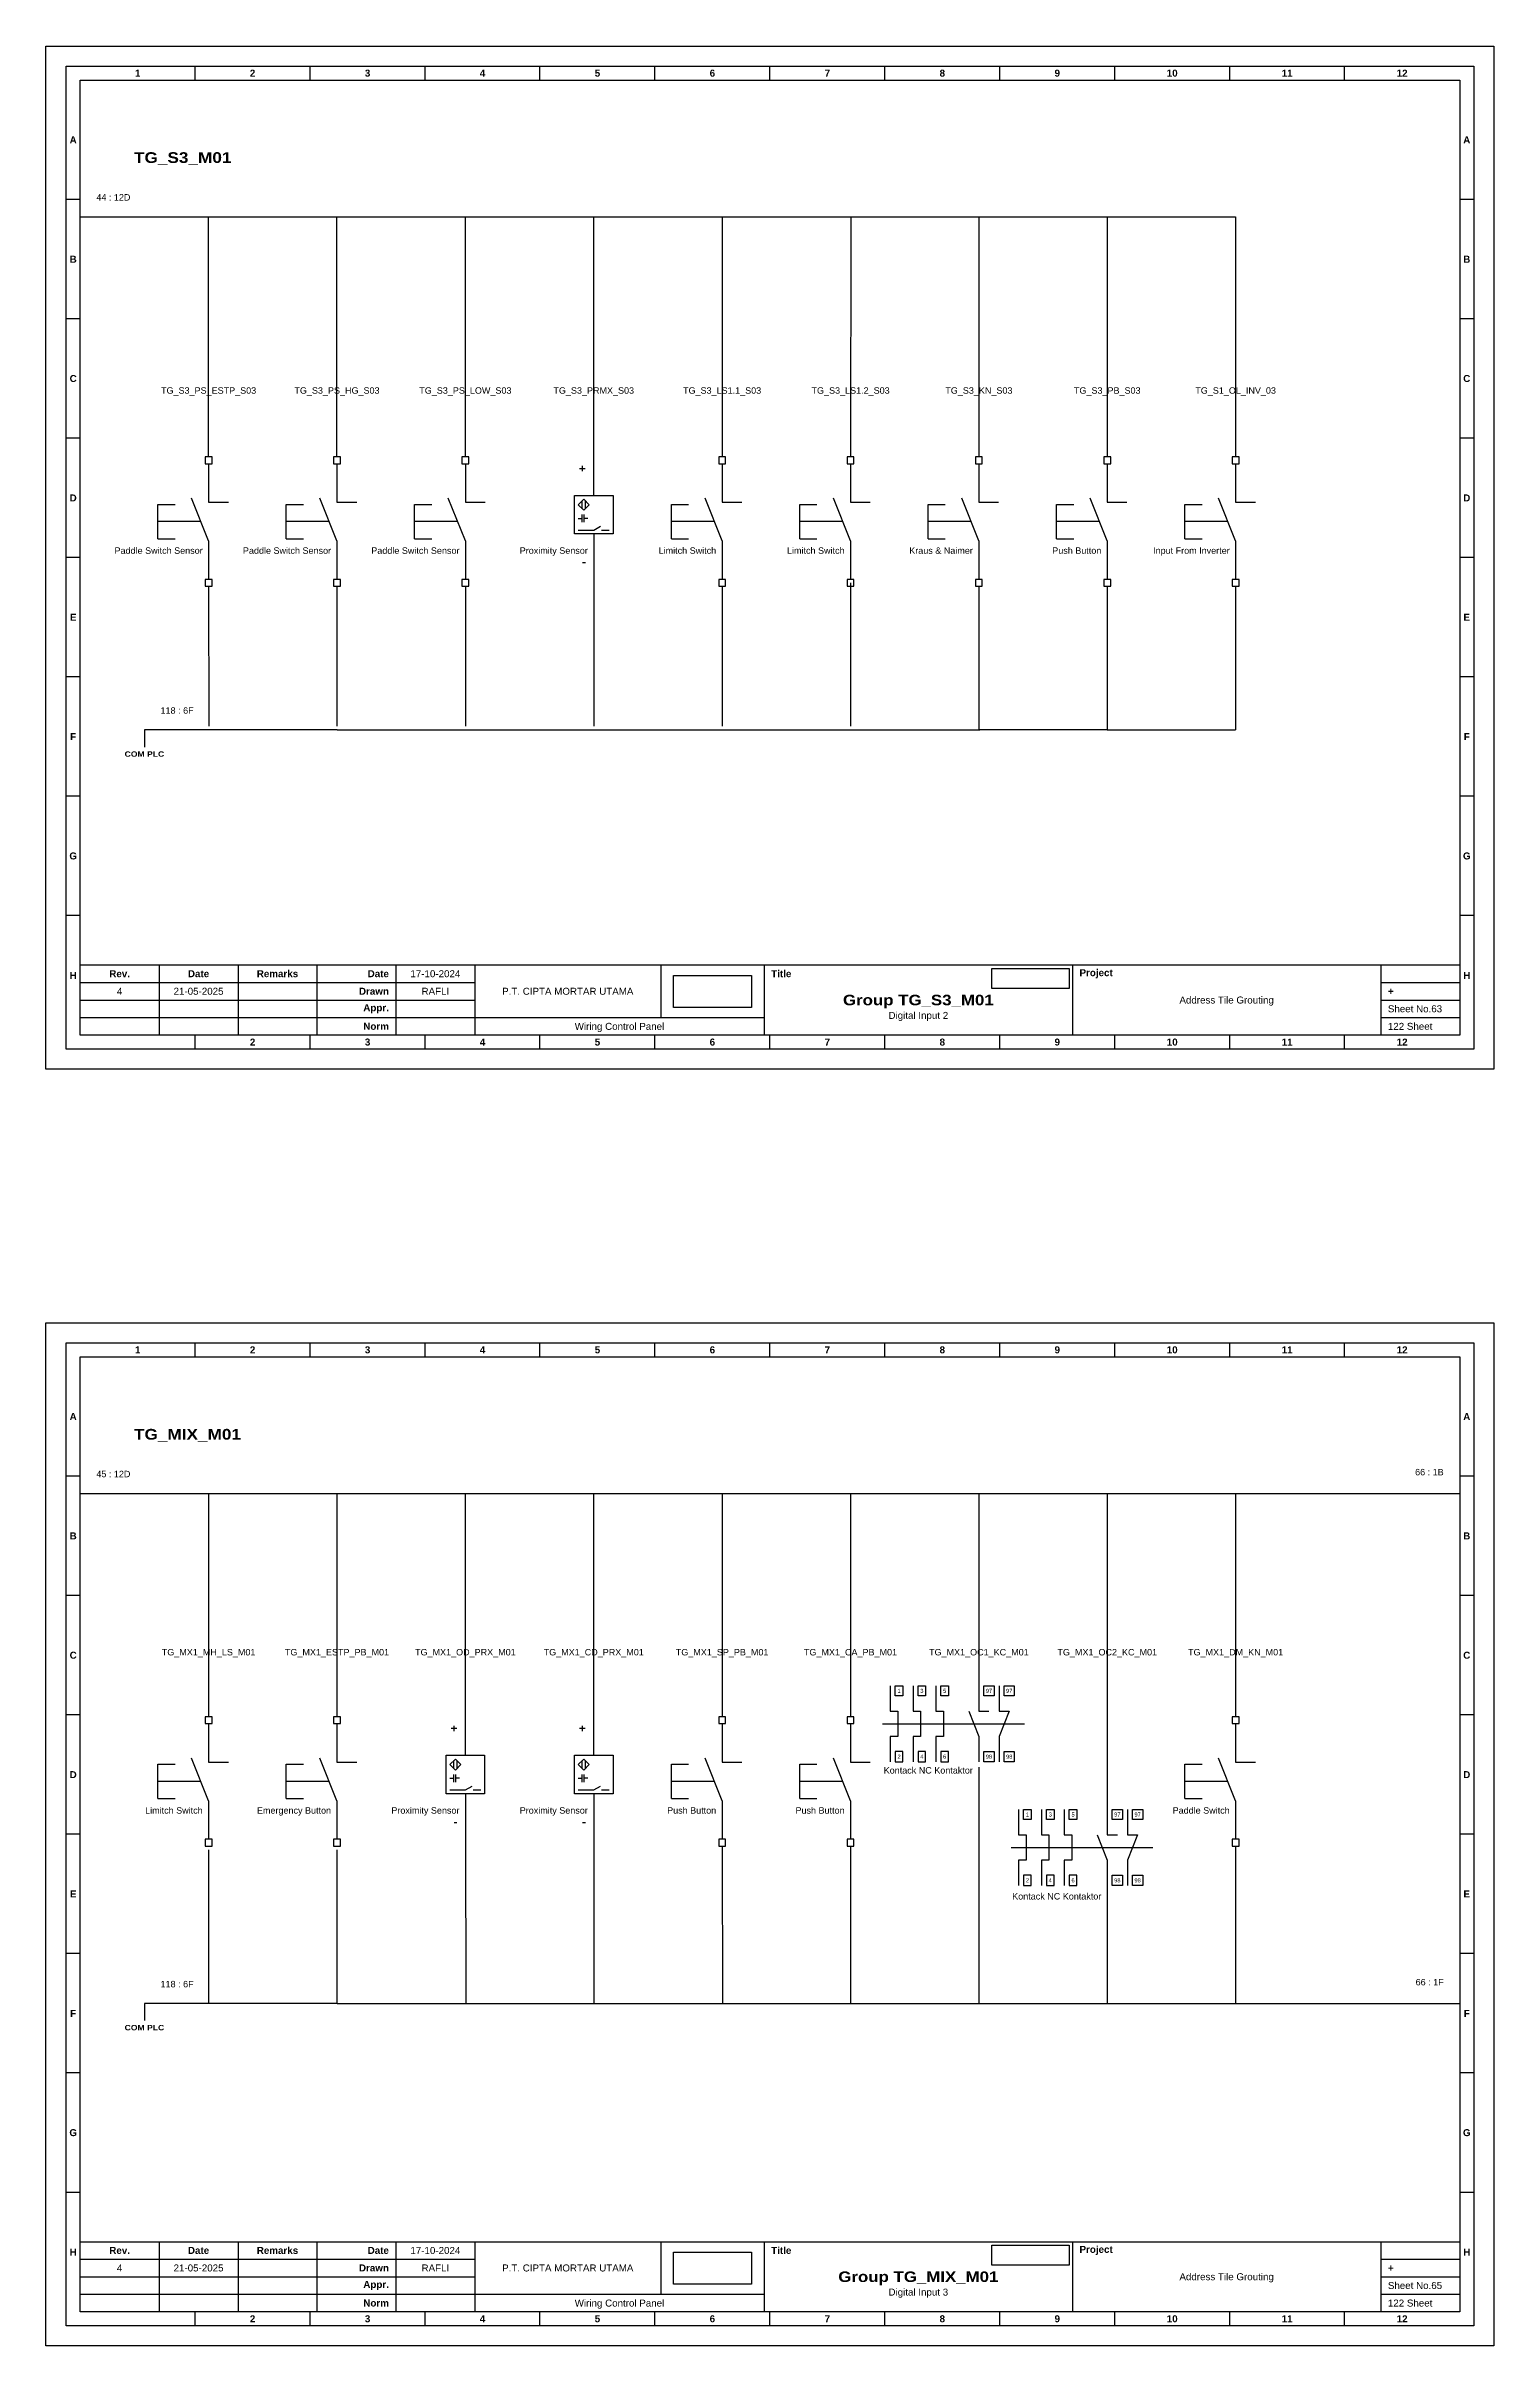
# Model space of a CAD drawing. Header units: centimetres. Extents: x 2030 to 3543, y 1923 to 3402.
# Drawn here: x 2339.9 to 2609.3, y 2636.4 to 3064.4 of the extents above; entities that cross this region are included whole.
import ezdxf
from ezdxf.enums import TextEntityAlignment as Align

# ---------------------------------------------------------------- set-up
doc = ezdxf.new("R2010")
doc.units = ezdxf.units.CM
doc.header["$MEASUREMENT"] = 0
doc.styles.add('Bold', font='ariblk.ttf', dxfattribs={"height": 25.4})
doc.styles.get("Standard").update_dxf_attribs({"font": 'arial.ttf'})
picture_1 = doc.add_image_def('image1.png', size_in_pixel=(2048, 847))
picture_2 = doc.add_image_def('image2.png', size_in_pixel=(2092, 542))

# ---------------------------------------------------------------- blocks, each defined once
blk = doc.blocks.new('KOP MU PROJECT')
at = {"color": 6, "ltscale": 50}
for p, q in [((27.74, 184.05), (27.74, 186.66)), ((49.13, 184.05), (49.13, 186.66)), ((70.51, 184.05), (70.51, 186.66)), ((91.89, 184.05), (91.89, 186.66)), ((113.27, 184.05), (113.27, 186.66)), ((134.66, 184.05), (134.66, 186.66)), ((156.04, 184.05), (156.04, 186.66)), ((177.42, 184.05), (177.42, 186.66)), ((198.8, 184.05), (198.8, 186.66)), ((220.19, 184.05), (220.19, 186.66)), ((241.57, 184.05), (241.57, 186.66)), ((6.36, 161.84), (3.75, 161.84)), ((265.59, 161.84), (262.98, 161.84)), ((6.36, 139.63), (3.75, 139.63)), ((265.59, 139.63), (262.98, 139.63)), ((6.36, 117.42), (3.75, 117.42)), ((265.59, 117.42), (262.98, 117.42)), ((6.36, 95.22), (3.75, 95.22)), ((265.59, 95.22), (262.98, 95.22)), ((6.36, 73.01), (3.75, 73.01)), ((265.59, 73.01), (262.98, 73.01)), ((6.36, 50.8), (3.75, 50.8)), ((265.59, 50.8), (262.98, 50.8)), ((6.36, 28.59), (3.75, 28.59)), ((265.59, 28.59), (262.98, 28.59)), ((27.74, 3.75), (27.74, 6.36)), ((49.13, 3.75), (49.13, 6.36)), ((70.51, 3.75), (70.51, 6.36)), ((91.89, 3.75), (91.89, 6.36)), ((113.27, 3.75), (113.27, 6.36)), ((134.66, 3.75), (134.66, 6.36)), ((156.04, 3.75), (156.04, 6.36)), ((177.42, 3.75), (177.42, 6.36)), ((198.8, 3.75), (198.8, 6.36)), ((220.19, 3.75), (220.19, 6.36)), ((241.57, 3.75), (241.57, 6.36))]:
    blk.add_line(p, q, dxfattribs=at)
at = {"ltscale": 50}
for p, q in [((6.36, 19.41), (262.98, 19.41)), ((21.04, 19.41), (21.04, 6.36)), ((35.72, 19.41), (35.72, 6.36)), ((50.41, 19.41), (50.41, 6.36)), ((65.09, 19.41), (65.09, 6.36)), ((79.77, 19.41), (79.77, 6.36)), ((114.35, 19.41), (114.35, 9.62)), ((133.6, 19.41), (133.6, 6.36)), ((190.95, 19.41), (190.95, 6.36)), ((248.3, 19.41), (248.3, 6.36)), ((6.36, 16.15), (79.77, 16.15)), ((6.36, 12.89), (79.77, 12.89)), ((248.3, 16.15), (262.98, 16.15)), ((248.3, 12.89), (262.98, 12.89)), ((6.36, 9.62), (133.6, 9.62)), ((248.3, 9.62), (262.98, 9.62))]:
    blk.add_line(p, q, dxfattribs=at)
at = {"color": 1, "ltscale": 50}
blk.add_lwpolyline([(269.34, 0), (0, 0), (0, 190.41), (269.34, 190.41)], close=True, dxfattribs=at)
at = {"color": 6, "ltscale": 50}
for points in [[(265.59, 3.75), (3.75, 3.75), (3.75, 186.66), (265.59, 186.66)], [(262.98, 6.36), (6.36, 6.36), (6.36, 184.05), (262.98, 184.05)]]:
    blk.add_lwpolyline(points, close=True, dxfattribs=at)
at = {"ltscale": 50, "char_height": 1.305, "attachment_point": 4}
for s, width, heights, insert in [('\\pxqc;{\\fArial|b1|i0|c0|p34;1}', 21.3825, [2.51], (6.36, 185.36)), ('\\pxqc;{\\fArial|b1|i0|c0|p34;2}', 21.3825, [2.51], (27.74, 185.36)), ('\\pxqc;{\\fArial|b1|i0|c0|p34;3}', 21.3825, [2.51], (49.13, 185.36)), ('\\pxqc;{\\fArial|b1|i0|c0|p34;4}', 21.3825, [2.51], (70.51, 185.36)), ('\\pxqc;{\\fArial|b1|i0|c0|p34;5}', 21.3825, [2.51], (91.89, 185.36)), ('\\pxqc;{\\fArial|b1|i0|c0|p34;6}', 21.3825, [2.51], (113.27, 185.36)), ('\\pxqc;{\\fArial|b1|i0|c0|p34;7}', 21.3825, [2.51], (134.66, 185.36)), ('\\pxqc;{\\fArial|b1|i0|c0|p34;8}', 21.3825, [2.51], (156.04, 185.36)), ('\\pxqc;{\\fArial|b1|i0|c0|p34;9}', 21.3825, [2.51], (177.42, 185.36)), ('\\pxqc;{\\fArial|b1|i0|c0|p34;10}', 21.3825, [2.51], (198.8, 185.36)), ('\\pxqc;{\\fArial|b1|i0|c0|p34;11}', 21.3825, [2.51], (220.19, 185.36)), ('\\pxqc;{\\fArial|b1|i0|c0|p34;12}', 21.3825, [2.51], (241.57, 185.36)), ('\\pxqc;{\\fArial|b1|i0|c0|p34;A}', 2.61, [2.51], (3.75, 172.95)), ('\\pxqc;{\\fArial|b1|i0|c0|p34;A}', 2.61, [2.51], (262.98, 172.95)), ('\\pxqc;{\\fArial|b1|i0|c0|p34;B}', 2.61, [2.51], (3.75, 150.74)), ('\\pxqc;{\\fArial|b1|i0|c0|p34;B}', 2.61, [2.51], (262.98, 150.74)), ('\\pxqc;{\\fArial|b1|i0|c0|p34;C}', 2.61, [2.51], (3.75, 128.53)), ('\\pxqc;{\\fArial|b1|i0|c0|p34;C}', 2.61, [2.51], (262.98, 128.53)), ('\\pxqc;{\\fArial|b1|i0|c0|p34;D}', 2.61, [2.51], (3.75, 106.32)), ('\\pxqc;{\\fArial|b1|i0|c0|p34;D}', 2.61, [2.51], (262.98, 106.32)), ('\\pxqc;{\\fArial|b1|i0|c0|p34;E}', 2.61, [2.51], (3.75, 84.11)), ('\\pxqc;{\\fArial|b1|i0|c0|p34;E}', 2.61, [2.51], (262.98, 84.11)), ('\\pxqc;{\\fArial|b1|i0|c0|p34;F}', 2.61, [2.51], (3.75, 61.9)), ('\\pxqc;{\\fArial|b1|i0|c0|p34;F}', 2.61, [2.51], (262.98, 61.9)), ('\\pxqc;{\\fArial|b1|i0|c0|p34;G}', 2.61, [2.51], (3.75, 39.69)), ('\\pxqc;{\\fArial|b1|i0|c0|p34;G}', 2.61, [2.51], (262.98, 39.69)), ('\\pxqc;{\\fArial|b1|i0|c0|p34;H}', 2.61, [2.51], (3.75, 17.47)), ('\\pxqc;{\\fArial|b1|i0|c0|p34;Rev.}', 14.6811, [2.88], (6.36, 17.78)), ('\\pxqc;{\\fArial|b1|i0|c0|p34;Date}', 14.6811, [2.88], (21.04, 17.78)), ('\\pxqc;{\\fArial|b1|i0|c0|p34;Remarks}', 14.6811, [2.88], (35.72, 17.78)), ('\\pxqr;{\\fArial|b1|i0|c0|p34;Date}', 13.3761, [2.88], (50.41, 17.78)), ('\\pxql;{\\fArial|b1|i0|c0|p34;Title}', 50.2419, [2.88], (134.9, 17.78)), ('\\pxql;{\\fArial|b1|i0|c0|p34;Project}', 50.2419, [2.88], (192.25, 17.78)), ('\\pxqc;{\\fArial|b1|i0|c0|p34;H}', 2.61, [2.51], (262.98, 17.47)), ('\\pxqr;{\\fArial|b1|i0|c0|p34;Drawn}', 13.3761, [2.88], (50.41, 14.52)), ('\\pxql;{\\fArial|b1|i0|c0|p34;+}', 14.6811, [2.88], (249.61, 14.52)), ('\\pxqr;{\\fArial|b1|i0|c0|p34;Appr.}', 13.3761, [2.88], (50.41, 11.26)), ('\\pxqr;{\\fArial|b1|i0|c0|p34;Norm}', 13.3761, [2.88], (50.41, 7.99)), ('\\pxqc;{\\fArial|b1|i0|c0|p34;2}', 21.3825, [2.51], (27.74, 5.06)), ('\\pxqc;{\\fArial|b1|i0|c0|p34;3}', 21.3825, [2.51], (49.13, 5.06)), ('\\pxqc;{\\fArial|b1|i0|c0|p34;4}', 21.3825, [2.51], (70.51, 5.06)), ('\\pxqc;{\\fArial|b1|i0|c0|p34;5}', 21.3825, [2.51], (91.89, 5.06)), ('\\pxqc;{\\fArial|b1|i0|c0|p34;6}', 21.3825, [2.51], (113.27, 5.06)), ('\\pxqc;{\\fArial|b1|i0|c0|p34;7}', 21.3825, [2.51], (134.66, 5.06)), ('\\pxqc;{\\fArial|b1|i0|c0|p34;8}', 21.3825, [2.51], (156.04, 5.06)), ('\\pxqc;{\\fArial|b1|i0|c0|p34;9}', 21.3825, [2.51], (177.42, 5.06)), ('\\pxqc;{\\fArial|b1|i0|c0|p34;10}', 21.3825, [2.51], (198.8, 5.06)), ('\\pxqc;{\\fArial|b1|i0|c0|p34;11}', 21.3825, [2.51], (220.19, 5.06)), ('\\pxqc;{\\fArial|b1|i0|c0|p34;12}', 21.3825, [2.51], (241.57, 5.06))]:
    blk.add_mtext_dynamic_manual_height_columns(s, width=width, gutter_width=0.0326, heights=heights, dxfattribs=dict(at, insert=insert))
at = {"ltscale": 50}
for tag, p in [('DATECREATED', (72.43, 17.78)), ('REV', (13.7, 14.52)), ('REVDATE', (28.38, 14.52)), ('REMARKS', (43.06, 14.52)), ('DRAWN', (72.43, 14.52)), ('COMPANY', (97.06, 14.52)), ('PROJECT', (219.62, 12.89)), ('NORM', (72.43, 7.99)), ('APPR', (72.43, 11.26)), ('DRAWINGCATEGORY', (106.68, 7.99)), ('DESCRIPTION', (162.27, 10.03))]:
    blk.add_attdef(tag, text='', height=1.3, dxfattribs=at).set_placement(p, align=Align.MIDDLE_CENTER)
at = {"ltscale": 50, "style": 'Bold'}
blk.add_attdef('TITLE', text='', height=1.96, dxfattribs=at).set_placement((162.27, 12.89), align=Align.MIDDLE_CENTER)
at = {"ltscale": 50}
for tag, p in [('TOTALSHEET', (249.61, 7.99)), ('SHEETNUMBER', (249.61, 11.26))]:
    blk.add_attdef(tag, text='', height=1.3, dxfattribs=at).set_placement(p, align=Align.MIDDLE_LEFT)
image = blk.add_image(picture_1, insert=(116.72, 11.48), size_in_units=(14.5, 6), dxfattribs=at)
image.dxf.flags = 15
image = blk.add_image(picture_2, insert=(175.94, 15.04), size_in_units=(14.36, 3.72), dxfattribs=at)
image.dxf.flags = 15

msp = doc.modelspace()

# ---------------------------------------------------------------- linework, layer by layer
at = {"color": 146, "ltscale": 50, "true_color": 0x105689}
for p, q in [((2346.31, 3032.67), (2370.19, 3032.67)), ((2370.19, 2987.99), (2370.19, 3032.67)), ((2370.19, 3032.67), (2394.07, 3032.67)), ((2394.07, 2987.99), (2394.07, 3032.67)), ((2394.07, 3032.67), (2417.95, 3032.67)), ((2417.95, 2987.99), (2417.95, 3032.67)), ((2417.95, 3032.67), (2441.83, 3032.67)), ((2441.83, 2987.99), (2441.83, 3032.67)), ((2441.83, 3032.67), (2465.71, 3032.67)), ((2465.71, 3032.67), (2465.71, 2987.99)), ((2465.71, 3032.67), (2489.59, 3032.67)), ((2489.68, 3032.67), (2489.59, 2987.99)), ((2489.59, 3032.67), (2513.47, 3032.67)), ((2513.47, 3032.67), (2513.47, 2987.99)), ((2513.47, 3032.67), (2537.35, 3032.67)), ((2537.35, 3032.67), (2537.35, 2987.99)), ((2537.35, 3032.67), (2561.23, 3032.67)), ((2561.23, 3032.67), (2561.23, 2987.99)), ((2441.83, 2966.45), (2441.83, 2937.86)), ((2370.19, 2963.89), (2370.22, 2937.86)), ((2394.07, 2963.89), (2394.07, 2937.86)), ((2417.95, 2963.89), (2417.95, 2937.86)), ((2465.71, 2963.89), (2465.71, 2937.86)), ((2489.59, 2964.57), (2489.59, 2937.86)), ((2513.47, 2963.89), (2513.47, 2937.18)), ((2537.35, 2963.89), (2537.35, 2937.18)), ((2561.23, 2963.89), (2561.23, 2937.18)), ((2394.11, 2937.18), (2358.25, 2937.18)), ((2358.25, 2937.18), (2358.25, 2933.98)), ((2394.11, 2937.18), (2441.91, 2937.18)), ((2441.91, 2937.18), (2441.91, 2937.18)), ((2441.91, 2937.18), (2489.71, 2937.18)), ((2489.71, 2937.18), (2513.67, 2937.18)), ((2537.35, 2937.18), (2513.67, 2937.18)), ((2537.35, 2937.18), (2561.23, 2937.18)), ((2346.31, 2795.1), (2370.19, 2795.1)), ((2370.19, 2795.1), (2370.19, 2753.55)), ((2370.19, 2795.1), (2394.07, 2795.1)), ((2394.07, 2795.1), (2394.07, 2753.55)), ((2394.07, 2795.1), (2417.95, 2795.1)), ((2417.95, 2753.55), (2417.95, 2795.1)), ((2417.95, 2795.1), (2441.83, 2795.1)), ((2441.83, 2753.55), (2441.83, 2795.1)), ((2441.83, 2795.1), (2465.71, 2795.1)), ((2465.71, 2795.1), (2465.71, 2753.55)), ((2465.71, 2795.1), (2489.59, 2795.1)), ((2489.59, 2795.1), (2489.59, 2753.55)), ((2489.59, 2795.1), (2513.47, 2795.1)), ((2513.47, 2795.1), (2513.47, 2759.3)), ((2513.47, 2795.1), (2537.35, 2795.1)), ((2537.35, 2795.1), (2537.35, 2736.29)), ((2537.35, 2795.1), (2602.93, 2795.1)), ((2561.23, 2795.1), (2561.23, 2753.55)), ((2513.47, 2744.13), (2513.47, 2700.19)), ((2417.95, 2732.01), (2418.01, 2700.19)), ((2441.83, 2732.01), (2441.83, 2700.19)), ((2370.19, 2728.77), (2370.19, 2700.19)), ((2394.07, 2728.77), (2394.07, 2700.19)), ((2465.71, 2729.45), (2465.81, 2700.19)), ((2489.59, 2729.45), (2489.59, 2700.19)), ((2561.23, 2729.45), (2561.23, 2700.19)), ((2537.35, 2722.16), (2537.35, 2700.19)), ((2394.11, 2700.19), (2358.25, 2700.19)), ((2358.25, 2700.19), (2358.25, 2696.99)), ((2394.11, 2700.19), (2441.91, 2700.19)), ((2441.91, 2700.19), (2441.91, 2700.19)), ((2441.91, 2700.19), (2489.71, 2700.19)), ((2489.71, 2700.19), (2602.93, 2700.19))]:
    msp.add_line(p, q, dxfattribs=at)
at = {"ltscale": 50}
for p, q in [((2441.83, 2980.81), (2441.83, 2987.99)), ((2370.19, 2986.71), (2370.19, 2979.53)), ((2394.07, 2986.71), (2394.07, 2979.53)), ((2417.95, 2986.71), (2417.95, 2979.53)), ((2465.71, 2986.71), (2465.71, 2979.53)), ((2489.59, 2986.71), (2489.59, 2979.53)), ((2513.47, 2986.71), (2513.47, 2979.53)), ((2537.35, 2986.71), (2537.35, 2979.53)), ((2561.23, 2986.71), (2561.23, 2979.53)), ((2438.95, 2976.54), (2439.67, 2976.54)), ((2440.75, 2976.54), (2440.03, 2976.54)), ((2370.19, 2972.35), (2370.19, 2965.17)), ((2394.07, 2972.35), (2394.07, 2965.17)), ((2417.95, 2972.35), (2417.95, 2965.17)), ((2441.83, 2973.63), (2441.83, 2966.45)), ((2443.26, 2974.34), (2444.7, 2974.34)), ((2465.71, 2972.35), (2465.71, 2965.17)), ((2489.59, 2972.35), (2489.59, 2965.17)), ((2513.47, 2972.35), (2513.47, 2965.17)), ((2537.35, 2972.35), (2537.35, 2965.17)), ((2561.23, 2972.35), (2561.23, 2965.17)), ((2513.47, 2759.3), (2513.47, 2754.59)), ((2517.24, 2759.3), (2517.24, 2754.59)), ((2370.19, 2752.27), (2370.19, 2745.09)), ((2394.07, 2752.27), (2394.07, 2745.09)), ((2417.95, 2746.37), (2417.95, 2753.55)), ((2441.83, 2746.37), (2441.83, 2753.55)), ((2465.71, 2752.27), (2465.71, 2745.09)), ((2489.59, 2752.27), (2489.59, 2745.09)), ((2495.57, 2752.24), (2521.95, 2752.24)), ((2561.23, 2752.27), (2561.23, 2745.09)), ((2513.47, 2749.88), (2513.47, 2745.17)), ((2517.24, 2749.88), (2517.24, 2745.17)), ((2415.07, 2742.1), (2415.79, 2742.1)), ((2416.87, 2742.1), (2416.15, 2742.1)), ((2417.95, 2739.19), (2417.95, 2732.01)), ((2419.38, 2739.91), (2420.82, 2739.91)), ((2438.95, 2742.1), (2439.67, 2742.1)), ((2440.75, 2742.1), (2440.03, 2742.1)), ((2441.83, 2739.19), (2441.83, 2732.01)), ((2443.26, 2739.91), (2444.7, 2739.91)), ((2370.19, 2737.91), (2370.19, 2730.73)), ((2394.07, 2737.91), (2394.07, 2730.73)), ((2465.71, 2737.91), (2465.71, 2730.73)), ((2489.59, 2737.91), (2489.59, 2730.73)), ((2537.35, 2736.29), (2537.35, 2731.58)), ((2541.12, 2736.29), (2541.12, 2731.58)), ((2561.23, 2737.91), (2561.23, 2730.73)), ((2519.45, 2729.22), (2545.83, 2729.22)), ((2537.35, 2726.87), (2537.35, 2722.16)), ((2541.12, 2726.87), (2541.12, 2722.16))]:
    msp.add_line(p, q, dxfattribs=at)
at = {"ltscale": 500}
for p, q in [((2360.75, 2972.74), (2360.75, 2979.14)), ((2360.75, 2979.14), (2363.95, 2979.14)), ((2370.19, 2972.35), (2367.02, 2980.27)), ((2370.19, 2979.53), (2373.86, 2979.53)), ((2384.63, 2972.74), (2384.63, 2979.14)), ((2384.63, 2979.14), (2387.83, 2979.14)), ((2394.07, 2972.35), (2390.9, 2980.27)), ((2394.07, 2979.53), (2397.74, 2979.53)), ((2408.51, 2972.74), (2408.51, 2979.14)), ((2408.51, 2979.14), (2411.71, 2979.14)), ((2417.95, 2972.35), (2414.78, 2980.27)), ((2417.95, 2979.53), (2421.62, 2979.53)), ((2456.27, 2972.74), (2456.27, 2979.14)), ((2456.27, 2979.14), (2459.47, 2979.14)), ((2465.71, 2972.35), (2462.54, 2980.27)), ((2465.71, 2979.53), (2469.38, 2979.53)), ((2480.15, 2972.74), (2480.15, 2979.14)), ((2480.15, 2979.14), (2483.35, 2979.14)), ((2489.59, 2972.35), (2486.42, 2980.27)), ((2489.59, 2979.53), (2493.26, 2979.53)), ((2504.03, 2972.74), (2504.03, 2979.14)), ((2504.03, 2979.14), (2507.23, 2979.14)), ((2513.47, 2972.35), (2510.3, 2980.27)), ((2513.47, 2979.53), (2517.14, 2979.53)), ((2527.91, 2972.74), (2527.91, 2979.14)), ((2527.91, 2979.14), (2531.11, 2979.14)), ((2537.35, 2972.35), (2534.18, 2980.27)), ((2537.35, 2979.53), (2541.02, 2979.53)), ((2551.79, 2972.74), (2551.79, 2979.14)), ((2551.79, 2979.14), (2554.99, 2979.14)), ((2561.23, 2972.35), (2558.06, 2980.27)), ((2561.23, 2979.53), (2564.9, 2979.53)), ((2368.75, 2975.94), (2360.75, 2975.94)), ((2392.63, 2975.94), (2384.63, 2975.94)), ((2416.51, 2975.94), (2408.51, 2975.94)), ((2464.27, 2975.94), (2456.27, 2975.94)), ((2488.15, 2975.94), (2480.15, 2975.94)), ((2512.03, 2975.94), (2504.03, 2975.94)), ((2535.91, 2975.94), (2527.91, 2975.94)), ((2559.79, 2975.94), (2551.79, 2975.94)), ((2360.75, 2972.74), (2363.95, 2972.74)), ((2384.63, 2972.74), (2387.83, 2972.74)), ((2408.51, 2972.74), (2411.71, 2972.74)), ((2456.27, 2972.74), (2459.47, 2972.74)), ((2480.15, 2972.74), (2483.35, 2972.74)), ((2504.03, 2972.74), (2507.23, 2972.74)), ((2527.91, 2972.74), (2531.11, 2972.74)), ((2551.79, 2972.74), (2554.99, 2972.74)), ((2360.75, 2738.3), (2360.75, 2744.7)), ((2360.75, 2744.7), (2363.95, 2744.7)), ((2370.19, 2737.91), (2367.02, 2745.84)), ((2370.19, 2745.09), (2373.86, 2745.09)), ((2384.63, 2738.3), (2384.63, 2744.7)), ((2384.63, 2744.7), (2387.83, 2744.7)), ((2394.07, 2737.91), (2390.9, 2745.84)), ((2394.07, 2745.09), (2397.74, 2745.09)), ((2456.27, 2738.3), (2456.27, 2744.7)), ((2456.27, 2744.7), (2459.47, 2744.7)), ((2465.71, 2737.91), (2462.54, 2745.84)), ((2465.71, 2745.09), (2469.38, 2745.09)), ((2480.15, 2738.3), (2480.15, 2744.7)), ((2480.15, 2744.7), (2483.35, 2744.7)), ((2489.59, 2737.91), (2486.42, 2745.84)), ((2489.59, 2745.09), (2493.26, 2745.09)), ((2551.79, 2738.3), (2551.79, 2744.7)), ((2551.79, 2744.7), (2554.99, 2744.7)), ((2561.23, 2737.91), (2558.06, 2745.84)), ((2561.23, 2745.09), (2564.9, 2745.09)), ((2368.75, 2741.5), (2360.75, 2741.5)), ((2392.63, 2741.5), (2384.63, 2741.5)), ((2464.27, 2741.5), (2456.27, 2741.5)), ((2488.15, 2741.5), (2480.15, 2741.5)), ((2559.79, 2741.5), (2551.79, 2741.5)), ((2360.75, 2738.3), (2363.95, 2738.3)), ((2384.63, 2738.3), (2387.83, 2738.3)), ((2456.27, 2738.3), (2459.47, 2738.3)), ((2480.15, 2738.3), (2483.35, 2738.3)), ((2551.79, 2738.3), (2554.99, 2738.3))]:
    msp.add_line(p, q, dxfattribs=at)
for points in [[(2369.55, 2986.71), (2370.83, 2986.71), (2370.83, 2987.99), (2369.55, 2987.99)], [(2393.43, 2986.71), (2394.71, 2986.71), (2394.71, 2987.99), (2393.43, 2987.99)], [(2417.31, 2986.71), (2418.59, 2986.71), (2418.59, 2987.99), (2417.31, 2987.99)], [(2465.07, 2986.71), (2466.35, 2986.71), (2466.35, 2987.99), (2465.07, 2987.99)], [(2488.95, 2986.71), (2490.23, 2986.71), (2490.23, 2987.99), (2488.95, 2987.99)], [(2512.83, 2986.71), (2514.11, 2986.71), (2514.11, 2987.99), (2512.83, 2987.99)], [(2536.71, 2986.71), (2537.99, 2986.71), (2537.99, 2987.99), (2536.71, 2987.99)], [(2560.59, 2986.71), (2561.87, 2986.71), (2561.87, 2987.99), (2560.59, 2987.99)], [(2369.55, 2963.89), (2370.83, 2963.89), (2370.83, 2965.17), (2369.55, 2965.17)], [(2393.43, 2963.89), (2394.71, 2963.89), (2394.71, 2965.17), (2393.43, 2965.17)], [(2417.31, 2963.89), (2418.59, 2963.89), (2418.59, 2965.17), (2417.31, 2965.17)], [(2465.07, 2963.89), (2466.35, 2963.89), (2466.35, 2965.17), (2465.07, 2965.17)], [(2488.95, 2963.89), (2490.23, 2963.89), (2490.23, 2965.17), (2488.95, 2965.17)], [(2512.83, 2963.89), (2514.11, 2963.89), (2514.11, 2965.17), (2512.83, 2965.17)], [(2536.71, 2963.89), (2537.99, 2963.89), (2537.99, 2965.17), (2536.71, 2965.17)], [(2560.59, 2963.89), (2561.87, 2963.89), (2561.87, 2965.17), (2560.59, 2965.17)], [(2369.55, 2752.27), (2370.83, 2752.27), (2370.83, 2753.55), (2369.55, 2753.55)], [(2393.43, 2752.27), (2394.71, 2752.27), (2394.71, 2753.55), (2393.43, 2753.55)], [(2465.07, 2752.27), (2466.35, 2752.27), (2466.35, 2753.55), (2465.07, 2753.55)], [(2488.95, 2752.27), (2490.23, 2752.27), (2490.23, 2753.55), (2488.95, 2753.55)], [(2560.59, 2752.27), (2561.87, 2752.27), (2561.87, 2753.55), (2560.59, 2753.55)], [(2369.55, 2729.45), (2370.83, 2729.45), (2370.83, 2730.73), (2369.55, 2730.73)], [(2393.43, 2729.45), (2394.71, 2729.45), (2394.71, 2730.73), (2393.43, 2730.73)], [(2465.07, 2729.45), (2466.35, 2729.45), (2466.35, 2730.73), (2465.07, 2730.73)], [(2488.95, 2729.45), (2490.23, 2729.45), (2490.23, 2730.73), (2488.95, 2730.73)], [(2560.59, 2729.45), (2561.87, 2729.45), (2561.87, 2730.73), (2560.59, 2730.73)]]:
    msp.add_lwpolyline(points, close=True, dxfattribs=at)
at = {"ltscale": 50}
for points in [[(2438.24, 2980.81), (2445.42, 2980.81), (2445.42, 2973.63), (2438.24, 2973.63)], [(2439.97, 2978.06), (2438.95, 2979.07), (2439.97, 2980.09), (2440.99, 2979.07)], [(2497.92, 2759.3), (2499.33, 2759.3), (2499.33, 2757.42), (2497.92, 2757.42)], [(2502.16, 2759.3), (2503.57, 2759.3), (2503.57, 2757.42), (2502.16, 2757.42)], [(2506.4, 2759.3), (2507.81, 2759.3), (2507.81, 2757.42), (2506.4, 2757.42)], [(2514.41, 2759.3), (2516.29, 2759.3), (2516.29, 2757.42), (2514.41, 2757.42)], [(2518.18, 2759.3), (2520.06, 2759.3), (2520.06, 2757.42), (2518.18, 2757.42)], [(2414.36, 2746.37), (2421.54, 2746.37), (2421.54, 2739.19), (2414.36, 2739.19)], [(2416.09, 2743.62), (2415.07, 2744.64), (2416.09, 2745.66), (2417.11, 2744.64)], [(2438.24, 2746.37), (2445.42, 2746.37), (2445.42, 2739.19), (2438.24, 2739.19)], [(2439.97, 2743.62), (2438.95, 2744.64), (2439.97, 2745.66), (2440.99, 2744.64)], [(2497.92, 2745.17), (2499.33, 2745.17), (2499.33, 2747.06), (2497.92, 2747.06)], [(2502.16, 2745.17), (2503.57, 2745.17), (2503.57, 2747.06), (2502.16, 2747.06)], [(2506.4, 2745.17), (2507.81, 2745.17), (2507.81, 2747.06), (2506.4, 2747.06)], [(2514.41, 2747.06), (2516.29, 2747.06), (2516.29, 2745.17), (2514.41, 2745.17)], [(2518.18, 2747.06), (2520.06, 2747.06), (2520.06, 2745.17), (2518.18, 2745.17)], [(2521.8, 2736.29), (2523.21, 2736.29), (2523.21, 2734.41), (2521.8, 2734.41)], [(2526.04, 2736.29), (2527.45, 2736.29), (2527.45, 2734.41), (2526.04, 2734.41)], [(2530.28, 2736.29), (2531.69, 2736.29), (2531.69, 2734.41), (2530.28, 2734.41)], [(2538.29, 2736.29), (2540.17, 2736.29), (2540.17, 2734.41), (2538.29, 2734.41)], [(2542.06, 2736.29), (2543.94, 2736.29), (2543.94, 2734.41), (2542.06, 2734.41)], [(2521.8, 2722.16), (2523.21, 2722.16), (2523.21, 2724.04), (2521.8, 2724.04)], [(2526.04, 2722.16), (2527.45, 2722.16), (2527.45, 2724.04), (2526.04, 2724.04)], [(2530.28, 2722.16), (2531.69, 2722.16), (2531.69, 2724.04), (2530.28, 2724.04)], [(2538.29, 2724.04), (2540.17, 2724.04), (2540.17, 2722.16), (2538.29, 2722.16)], [(2542.06, 2724.04), (2543.94, 2724.04), (2543.94, 2722.16), (2542.06, 2722.16)]]:
    msp.add_lwpolyline(points, close=True, dxfattribs=at)
for points in [[(2439.68, 2978.34), (2439.68, 2979.8)], [(2440.26, 2979.8), (2440.26, 2978.34)], [(2438.95, 2974.34), (2441.83, 2974.34), (2443.07, 2975.06)], [(2439.67, 2975.82), (2439.67, 2976.54), (2439.67, 2977.26)], [(2440.03, 2975.82), (2440.03, 2976.54), (2440.03, 2977.26)], [(2511.58, 2754.59), (2513.47, 2749.88)], [(2513.47, 2754.59), (2515.35, 2754.59)], [(2517.24, 2754.59), (2519.12, 2754.59), (2517.24, 2749.88)], [(2415.8, 2743.91), (2415.8, 2745.37)], [(2416.38, 2745.37), (2416.38, 2743.91)], [(2439.68, 2743.91), (2439.68, 2745.37)], [(2440.26, 2745.37), (2440.26, 2743.91)], [(2415.07, 2739.91), (2417.95, 2739.91), (2419.19, 2740.63)], [(2415.79, 2741.39), (2415.79, 2742.1), (2415.79, 2742.82)], [(2416.15, 2741.39), (2416.15, 2742.1), (2416.15, 2742.82)], [(2438.95, 2739.91), (2441.83, 2739.91), (2443.07, 2740.63)], [(2439.67, 2741.39), (2439.67, 2742.1), (2439.67, 2742.82)], [(2440.03, 2741.39), (2440.03, 2742.1), (2440.03, 2742.82)], [(2535.46, 2731.58), (2537.35, 2726.87)], [(2537.35, 2731.58), (2539.23, 2731.58)], [(2541.12, 2731.58), (2543, 2731.58), (2541.12, 2726.87)]]:
    msp.add_lwpolyline(points, dxfattribs=at)
at = {"color": 1, "ltscale": 50}
for points in [[(2496.98, 2759.3), (2496.98, 2754.59), (2498.39, 2754.59), (2498.39, 2749.88), (2496.98, 2749.88), (2496.98, 2745.17)], [(2501.22, 2759.3), (2501.22, 2754.59), (2502.63, 2754.59), (2502.63, 2749.88), (2501.22, 2749.88), (2501.22, 2745.17)], [(2505.46, 2759.3), (2505.46, 2754.59), (2506.87, 2754.59), (2506.87, 2749.88), (2505.46, 2749.88), (2505.46, 2745.17)], [(2520.86, 2736.29), (2520.86, 2731.58), (2522.27, 2731.58), (2522.27, 2726.87), (2520.86, 2726.87), (2520.86, 2722.16)], [(2525.1, 2736.29), (2525.1, 2731.58), (2526.51, 2731.58), (2526.51, 2726.87), (2525.1, 2726.87), (2525.1, 2722.16)], [(2529.34, 2736.29), (2529.34, 2731.58), (2530.75, 2731.58), (2530.75, 2726.87), (2529.34, 2726.87), (2529.34, 2722.16)]]:
    msp.add_lwpolyline(points, dxfattribs=at)

# ---------------------------------------------------------------- block references
for p, values in [((2339.94, 2874.02), {'DESCRIPTION': 'Digital Input 2', 'TITLE': 'Group TG_S3_M01', 'PROJECT': 'Address Tile Grouting', 'COMPANY': 'P.T. CIPTA MORTAR UTAMA', 'DRAWINGCATEGORY': 'Wiring Control Panel', 'DRAWN': 'RAFLI', 'DATECREATED': '17-10-2024', 'REVDATE': '21-05-2025', 'REV': '4', 'SHEETNUMBER': 'Sheet No.63', 'TOTALSHEET': '122 Sheet'}), ((2339.94, 2636.45), {'DESCRIPTION': 'Digital Input 3', 'TITLE': 'Group TG_MIX_M01', 'PROJECT': 'Address Tile Grouting', 'COMPANY': 'P.T. CIPTA MORTAR UTAMA', 'DRAWINGCATEGORY': 'Wiring Control Panel', 'DRAWN': 'RAFLI', 'DATECREATED': '17-10-2024', 'REVDATE': '21-05-2025', 'REV': '4', 'SHEETNUMBER': 'Sheet No.65', 'TOTALSHEET': '122 Sheet'})]:
    msp.add_blockref('KOP MU PROJECT', p).add_auto_attribs(values)

# ---------------------------------------------------------------- texts
at = {"ltscale": 500, "style": 'Bold'}
for s, p in [('TG_S3_M01', (2356.31, 3042.67)), ('TG_MIX_M01', (2356.31, 2805.1))]:
    msp.add_text(s, height=2, dxfattribs=at).set_placement(p)
at = {"ltscale": 500}
for s, p in [('44 : 12D', (2349.31, 3036.87)), ('118 : 6F', (2361.25, 2941.38)), ('45 : 12D', (2349.31, 2799.31)), ('118 : 6F', (2361.25, 2704.39))]:
    msp.add_text(s, height=1.2, dxfattribs=at).set_placement(p, align=Align.TOP_LEFT)
at = {"ltscale": 50}
for s, p in [('TG_S3_PS_ESTP_S03', (2370.19, 3000.33)), ('TG_S3_PS_HG_S03', (2394.07, 3000.33)), ('TG_S3_PS_LOW_S03', (2417.95, 3000.33)), ('TG_S3_PRMX_S03', (2441.83, 3000.33)), ('TG_S3_LS1.1_S03', (2465.71, 3000.33)), ('TG_S3_LS1.2_S03', (2489.61, 3000.33)), ('TG_S3_KN_S03', (2513.47, 3000.33)), ('TG_S3_PB_S03', (2537.35, 3000.33)), ('TG_S1_OL_INV_03', (2561.23, 3000.33)), ('TG_MX1_MH_LS_M01', (2370.19, 2765.55)), ('TG_MX1_ESTP_PB_M01', (2394.07, 2765.55)), ('TG_MX1_OD_PRX_M01', (2417.95, 2765.55)), ('TG_MX1_CD_PRX_M01', (2441.83, 2765.55)), ('TG_MX1_SP_PB_M01', (2465.71, 2765.55)), ('TG_MX1_CA_PB_M01', (2489.59, 2765.55)), ('TG_MX1_OC1_KC_M01', (2513.47, 2765.55)), ('TG_MX1_OC2_KC_M01', (2537.35, 2765.55)), ('TG_MX1_DM_KN_M01', (2561.23, 2765.55))]:
    msp.add_text(s, height=1.2, dxfattribs=at).set_placement(p, align=Align.MIDDLE_CENTER)
at = {"ltscale": 500, "style": 'Bold'}
for p in [(2440.39, 2986.55), (2416.51, 2752.12), (2440.39, 2752.12)]:
    msp.add_text('+', height=1.44, dxfattribs=at).set_placement(p, align=Align.TOP_RIGHT)
at = {"ltscale": 50}
for s, p in [('Paddle Switch Sensor', (2369.09, 2969.58)), ('Paddle Switch Sensor', (2392.97, 2969.58)), ('Paddle Switch Sensor', (2416.85, 2969.58)), ('Proximity Sensor', (2440.73, 2969.58)), ('Limitch Switch', (2464.61, 2969.58)), ('Limitch Switch', (2488.49, 2969.58)), ('Kraus & Naimer', (2512.35, 2969.58)), ('Push Button', (2536.25, 2969.58)), ('Input From Inverter', (2560.13, 2969.58)), ('Kontack NC Kontaktor', (2512.35, 2742.61)), ('Limitch Switch', (2369.09, 2735.15)), ('Emergency Button', (2392.97, 2735.15)), ('Proximity Sensor', (2416.85, 2735.15)), ('Proximity Sensor', (2440.73, 2735.15)), ('Push Button', (2464.61, 2735.15)), ('Push Button', (2488.49, 2735.15)), ('Paddle Switch', (2560.13, 2735.15)), ('Kontack NC Kontaktor', (2536.25, 2719.17))]:
    msp.add_text(s, height=1.2, dxfattribs=at).set_placement(p, align=Align.BOTTOM_RIGHT)
at = {"ltscale": 500, "style": 'Bold'}
for p in [(2440.39, 2967.31), (2416.51, 2732.88), (2440.39, 2732.88)]:
    msp.add_text('-', height=1.44, dxfattribs=at).set_placement(p, align=Align.BOTTOM_RIGHT)
at = {"ltscale": 50, "style": 'Bold'}
for p in [(2358.25, 2933.18), (2358.25, 2696.19)]:
    msp.add_text('COM PLC', height=1, dxfattribs=at).set_placement(p, align=Align.TOP_CENTER)
at = {"ltscale": 500}
for s, p in [('66 : 1B', (2599.93, 2798.1)), ('66 : 1F', (2599.93, 2703.19))]:
    msp.add_text(s, height=1.2, dxfattribs=at).set_placement(p, align=Align.BOTTOM_RIGHT)
for s, p in [('1', (2498.63, 2758.36)), ('3', (2502.87, 2758.36)), ('5', (2507.11, 2758.36)), ('97', (2515.35, 2758.36)), ('97', (2519.12, 2758.36)), ('2', (2498.63, 2746.11)), ('4', (2502.87, 2746.11)), ('6', (2507.11, 2746.11)), ('98', (2515.35, 2746.11)), ('98', (2519.12, 2746.11)), ('1', (2522.51, 2735.35)), ('3', (2526.75, 2735.35)), ('5', (2530.99, 2735.35)), ('97', (2539.23, 2735.35)), ('97', (2543, 2735.35)), ('2', (2522.51, 2723.1)), ('4', (2526.75, 2723.1)), ('6', (2530.99, 2723.1)), ('98', (2539.23, 2723.1)), ('98', (2543, 2723.1))]:
    msp.add_text(s, height=0.754, dxfattribs=at).set_placement(p, align=Align.MIDDLE_CENTER)

doc.saveas('drawing.dxf')
